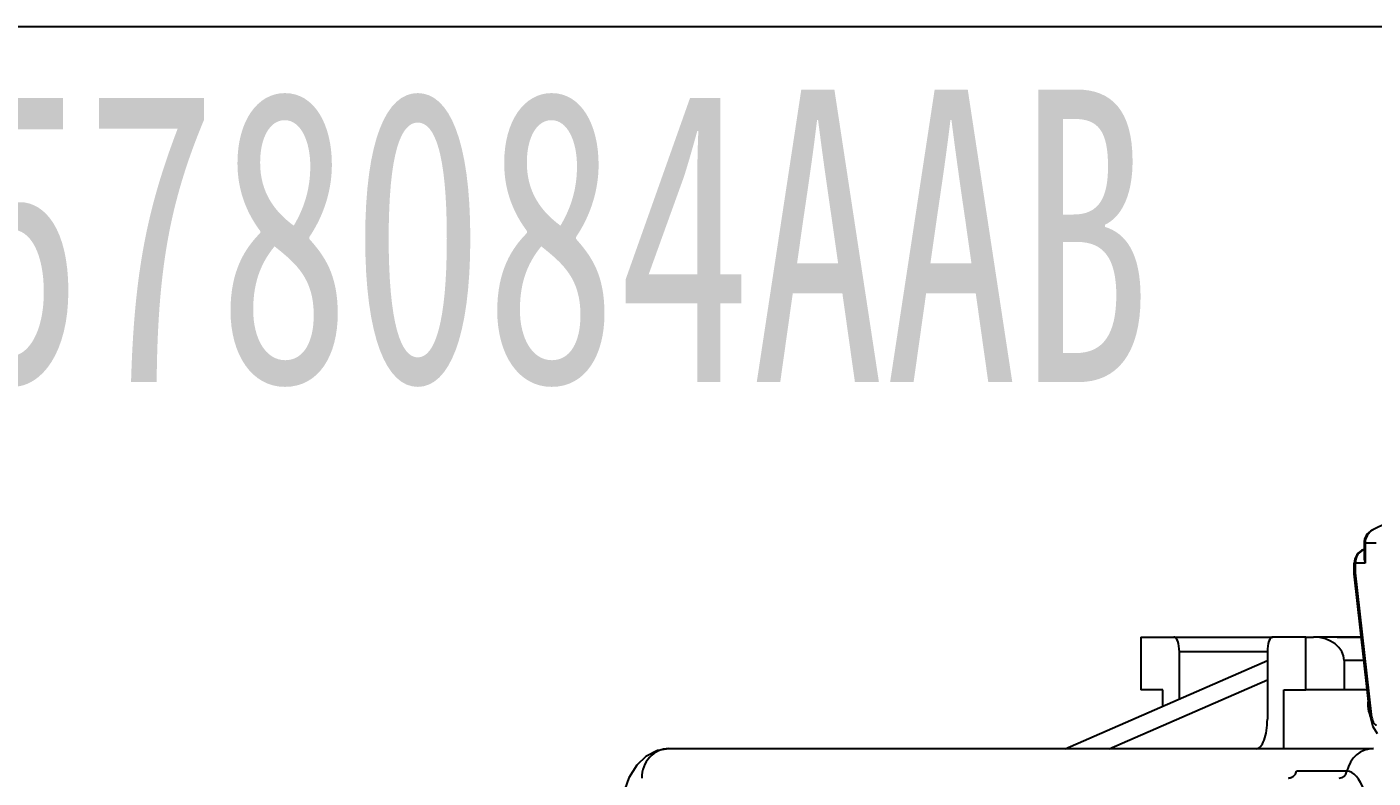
# Model space of a CAD drawing. Header units: inches. Extents: x 47316 to 59086, y 3141 to 11743.
# Drawn here: x 51895.38 to 51913.79, y 9018.22 to 9028.49 of the extents above; entities that cross this region are included whole.
import ezdxf

# ---------------------------------------------------------------- set-up
doc = ezdxf.new("R2010")
doc.units = ezdxf.units.IN
doc.header["$MEASUREMENT"] = 0
doc.layers.add('___SHELL', color=7, linetype='Continuous')
doc.styles.add('HZ', font='', dxfattribs={"width": 0.67, "height": 4})
doc.styles.get('HZ').set_extended_font_data('SimSun')

msp = doc.modelspace()

# ---------------------------------------------------------------- linework, layer by layer
at = {"layer": '___SHELL', "color": 7, "lineweight": -2}
msp.add_line((51913.966, 9028.49), (51875.148, 9028.49), dxfattribs=at)
at = {"layer": '___SHELL', "color": 0, "linetype": 'ByBlock', "lineweight": -2, "ltscale": 0.415361}
msp.add_line((51919.759, 9024.564), (51913.774, 9021.61), dxfattribs=at)
at = {"layer": '___SHELL', "color": 0, "linetype": 'ByBlock', "lineweight": -2, "ltscale": 0.000912476}
for p, q in [((51913.662, 9021.43), (51913.677, 9021.43)), ((51913.527, 9021.157), (51913.542, 9021.157))]:
    msp.add_line(p, q, dxfattribs=at)
at = {"layer": '___SHELL', "color": 0, "linetype": 'ByBlock', "lineweight": -2, "ltscale": 0.012289}
msp.add_line((51913.662, 9021.43), (51913.662, 9021.232), dxfattribs=at)
at = {"layer": '___SHELL', "color": 0, "linetype": 'ByBlock', "lineweight": -2, "ltscale": 0.009363}
msp.add_line((51913.827, 9021.43), (51913.677, 9021.43), dxfattribs=at)
at = {"layer": '___SHELL', "color": 0, "linetype": 'ByBlock', "lineweight": -2, "ltscale": 0.016974}
msp.add_line((51913.677, 9021.43), (51913.677, 9021.157), dxfattribs=at)
at = {"layer": '___SHELL', "color": 0, "linetype": 'ByBlock', "lineweight": -2, "ltscale": 0.008847}
msp.add_line((51913.527, 9021.015), (51913.527, 9021.157), dxfattribs=at)
at = {"layer": '___SHELL', "color": 0, "linetype": 'ByBlock', "lineweight": -2, "ltscale": 0.008429}
msp.add_line((51913.677, 9021.157), (51913.542, 9021.157), dxfattribs=at)
at = {"layer": '___SHELL', "color": 0, "linetype": 'ByBlock', "lineweight": -2, "ltscale": 0.008154}
msp.add_line((51913.542, 9021.157), (51913.542, 9021.026), dxfattribs=at)
at = {"layer": '___SHELL', "color": 0, "linetype": 'ByBlock', "lineweight": -2, "ltscale": 0.121921}
msp.add_line((51913.747, 9019.068), (51913.527, 9021.014), dxfattribs=at)
at = {"layer": '___SHELL', "color": 0, "linetype": 'ByBlock', "lineweight": -2, "ltscale": 0.121227}
msp.add_line((51913.542, 9021.026), (51913.76, 9019.09), dxfattribs=at)
at = {"layer": '___SHELL', "color": 0, "linetype": 'ByBlock', "lineweight": -2, "ltscale": 0.045001}
for p, q in [((51910.61, 9020.149), (51910.61, 9019.426)), ((51912.867, 9019.426), (51912.867, 9020.149))]:
    msp.add_line(p, q, dxfattribs=at)
at = {"layer": '___SHELL', "color": 0, "linetype": 'ByBlock', "lineweight": -2, "ltscale": 0.028094}
msp.add_line((51910.61, 9020.149), (51911.062, 9020.149), dxfattribs=at)
at = {"layer": '___SHELL', "color": 0, "linetype": 'ByBlock', "lineweight": -2, "ltscale": 0.084286}
msp.add_line((51911.062, 9020.149), (51912.416, 9020.149), dxfattribs=at)
at = {"layer": '___SHELL', "color": 0, "linetype": 'ByBlock', "lineweight": -2, "ltscale": 0.028098}
msp.add_line((51912.867, 9020.149), (51912.416, 9020.149), dxfattribs=at)
at = {"layer": '___SHELL', "color": 0, "linetype": 'ByBlock', "lineweight": -2, "ltscale": 0.006509}
msp.add_line((51912.867, 9020.149), (51912.972, 9020.149), dxfattribs=at)
at = {"layer": '___SHELL', "color": 0, "linetype": 'ByBlock', "lineweight": -2, "ltscale": 0.04064}
msp.add_line((51913.625, 9020.149), (51912.972, 9020.149), dxfattribs=at)
at = {"layer": '___SHELL', "color": 0, "linetype": 'ByBlock', "lineweight": -2, "ltscale": 0.020493}
msp.add_line((51913.296, 9020.149), (51913.625, 9020.149), dxfattribs=at)
at = {"layer": '___SHELL', "color": 0, "linetype": 'ByBlock', "lineweight": -2, "ltscale": 0.074921}
msp.add_line((51912.341, 9019.948), (51911.137, 9019.948), dxfattribs=at)
at = {"layer": '___SHELL', "color": 0, "linetype": 'ByBlock', "lineweight": -2, "ltscale": 0.040161}
msp.add_line((51911.137, 9019.948), (51911.137, 9019.303), dxfattribs=at)
at = {"layer": '___SHELL', "color": 0, "linetype": 'ByBlock', "lineweight": -2, "ltscale": 0.057501}
msp.add_line((51912.341, 9019.948), (51912.341, 9019.024), dxfattribs=at)
at = {"layer": '___SHELL', "color": 0, "linetype": 'ByBlock', "lineweight": -2, "ltscale": 0.187717}
msp.add_line((51909.576, 9018.622), (51912.341, 9019.827), dxfattribs=at)
at = {"layer": '___SHELL', "color": 0, "linetype": 'ByBlock', "lineweight": -2, "ltscale": 0.025}
msp.add_line((51913.39, 9019.827), (51913.39, 9019.426), dxfattribs=at)
at = {"layer": '___SHELL', "color": 0, "linetype": 'ByBlock', "lineweight": -2, "ltscale": 0.01687}
msp.add_line((51913.661, 9019.827), (51913.39, 9019.827), dxfattribs=at)
at = {"layer": '___SHELL', "color": 0, "linetype": 'ByBlock', "lineweight": -2, "ltscale": 0.146854}
msp.add_line((51910.177, 9018.622), (51912.341, 9019.565), dxfattribs=at)
at = {"layer": '___SHELL', "color": 0, "linetype": 'ByBlock', "lineweight": -2, "ltscale": 0.018732}
for p, q in [((51910.911, 9019.426), (51910.61, 9019.426)), ((51912.566, 9019.426), (51912.867, 9019.426))]:
    msp.add_line(p, q, dxfattribs=at)
at = {"layer": '___SHELL', "color": 0, "linetype": 'ByBlock', "lineweight": -2, "ltscale": 0.013779}
msp.add_line((51910.911, 9019.204), (51910.911, 9019.426), dxfattribs=at)
at = {"layer": '___SHELL', "color": 0, "linetype": 'ByBlock', "lineweight": -2, "ltscale": 0.05}
msp.add_line((51912.566, 9018.622), (51912.566, 9019.426), dxfattribs=at)
at = {"layer": '___SHELL', "color": 0, "linetype": 'ByBlock', "lineweight": -2, "ltscale": 0.032544}
msp.add_line((51913.39, 9019.426), (51912.867, 9019.426), dxfattribs=at)
at = {"layer": '___SHELL', "color": 0, "linetype": 'ByBlock', "lineweight": -2, "ltscale": 0.019696}
msp.add_line((51913.707, 9019.426), (51913.39, 9019.426), dxfattribs=at)
at = {"layer": '___SHELL', "color": 0, "linetype": 'ByBlock', "lineweight": -2, "ltscale": 0.000421143}
msp.add_line((51913.725, 9019.265), (51913.718, 9019.265), dxfattribs=at)
at = {"layer": '___SHELL', "color": 0, "linetype": 'ByBlock', "lineweight": -2, "ltscale": 0.004773}
msp.add_line((51913.718, 9019.188), (51913.718, 9019.265), dxfattribs=at)
at = {"layer": '___SHELL', "color": 0, "linetype": 'ByBlock', "lineweight": -2, "ltscale": 0.000909424}
msp.add_line((51913.733, 9019.188), (51913.718, 9019.188), dxfattribs=at)
at = {"layer": '___SHELL', "color": 0, "linetype": 'ByBlock', "lineweight": -2, "ltscale": 0.000457764}
msp.add_line((51913.733, 9019.188), (51913.733, 9019.196), dxfattribs=at)
at = {"layer": '___SHELL', "color": 0, "linetype": 'ByBlock', "lineweight": -2}
for p, q in [((51913.747, 9019.068), (51913.781, 9018.928)), ((51913.781, 9018.928), (51913.841, 9018.828)), ((51904.001, 9018.597), (51903.845, 9018.517)), ((51904.16, 9018.622), (51904.001, 9018.597)), ((51913.791, 9018.622), (51904.16, 9018.622)), ((51903.72, 9018.398), (51903.613, 9018.225)), ((51903.845, 9018.517), (51903.72, 9018.398)), ((51903.613, 9018.225), (51903.529, 9017.993))]:
    msp.add_line(p, q, dxfattribs=at)
at = {"layer": '___SHELL', "color": 0, "linetype": 'ByBlock', "lineweight": -2, "ltscale": 0.042963}
msp.add_line((51913.428, 9018.313), (51912.738, 9018.313), dxfattribs=at)
at = {"layer": '___SHELL', "color": 0, "linetype": 'ByBlock', "lineweight": -2}
for centre, radius, start, end in [((51913.863, 9021.43), 0.201, 116.2731, 180), ((51913.785, 9021.587), 0.0255, 89.1857, 115.6719), ((51913.728, 9021.157), 0.201, 108.9807, 180.0007), ((51913.879, 9021.235), 0.216, 180.8706, 201.2789), ((51913.545, 9021.005), 0.0202, 98.4305, 152.349), ((51913.916, 9019.265), 0.198, 170.0376, 180.0421), ((51913.915, 9019.188), 0.197, 179.8385, 210.5219), ((51912.631, 9018.29), 0.0688, 268.2019, 305.9594)]:
    msp.add_arc(centre, radius, start, end, dxfattribs=at)
for centre, major_axis, ratio, start_param, end_param in [((51913.863, 9021.43), (0, -0.201), 0.927186, 3.570825, 4.712375), ((51913.728, 9021.157), (0, -0.201), 0.927186, 3.499743, 4.712375), ((51911.062, 9019.948), (0, 0.201), 0.374607, 4.712389, 6.283185), ((51912.416, 9019.948), (0, 0.201), 0.374607, 0, 1.570796), ((51912.972, 9019.827), (-0.418, 0), 0.768173, 3.141593, 4.712389), ((51913.919, 9019.188), (0, 0.201), 0.927184, 1.570796, 1.846068), ((51912.19, 9019.024), (0, -0.402), 0.374607, 6.283185, 7.853982), ((51913.947, 9019.09), (0.2, 0.023), 0.268018, 2.742234, 3.141546), ((51913.833, 9019.148), (0, 0.201), 0.374602, 1.864048, 3.141598), ((51904.16, 9018.221), (0, 0.402), 0.927184, 6.283185, 7.853982), ((51913.791, 9018.221), (0, -0.402), 0.927184, 3.141593, 4.479521), ((51912.629, 9018.341), (0, 0.121), 0.927184, 3.141593, 4.479521), ((51913.32, 9018.341), (0, 0.121), 0.927184, 3.141593, 4.479521), ((51913.428, 9017.417), (0, 0.896), 0.374607, 4.712389, 6.283185)]:
    msp.add_ellipse(centre, major_axis=major_axis, ratio=ratio, start_param=start_param, end_param=end_param, dxfattribs=at)

# ---------------------------------------------------------------- texts
at = {"layer": '___SHELL', "color": 0, "linetype": 'ByBlock', "lineweight": -2, "style": 'HZ', "width": 0.67}
msp.add_text('主体:HL 383578084AAB', height=4, dxfattribs=at).set_placement((51874.272, 9023.634))

doc.saveas('drawing.dxf')
